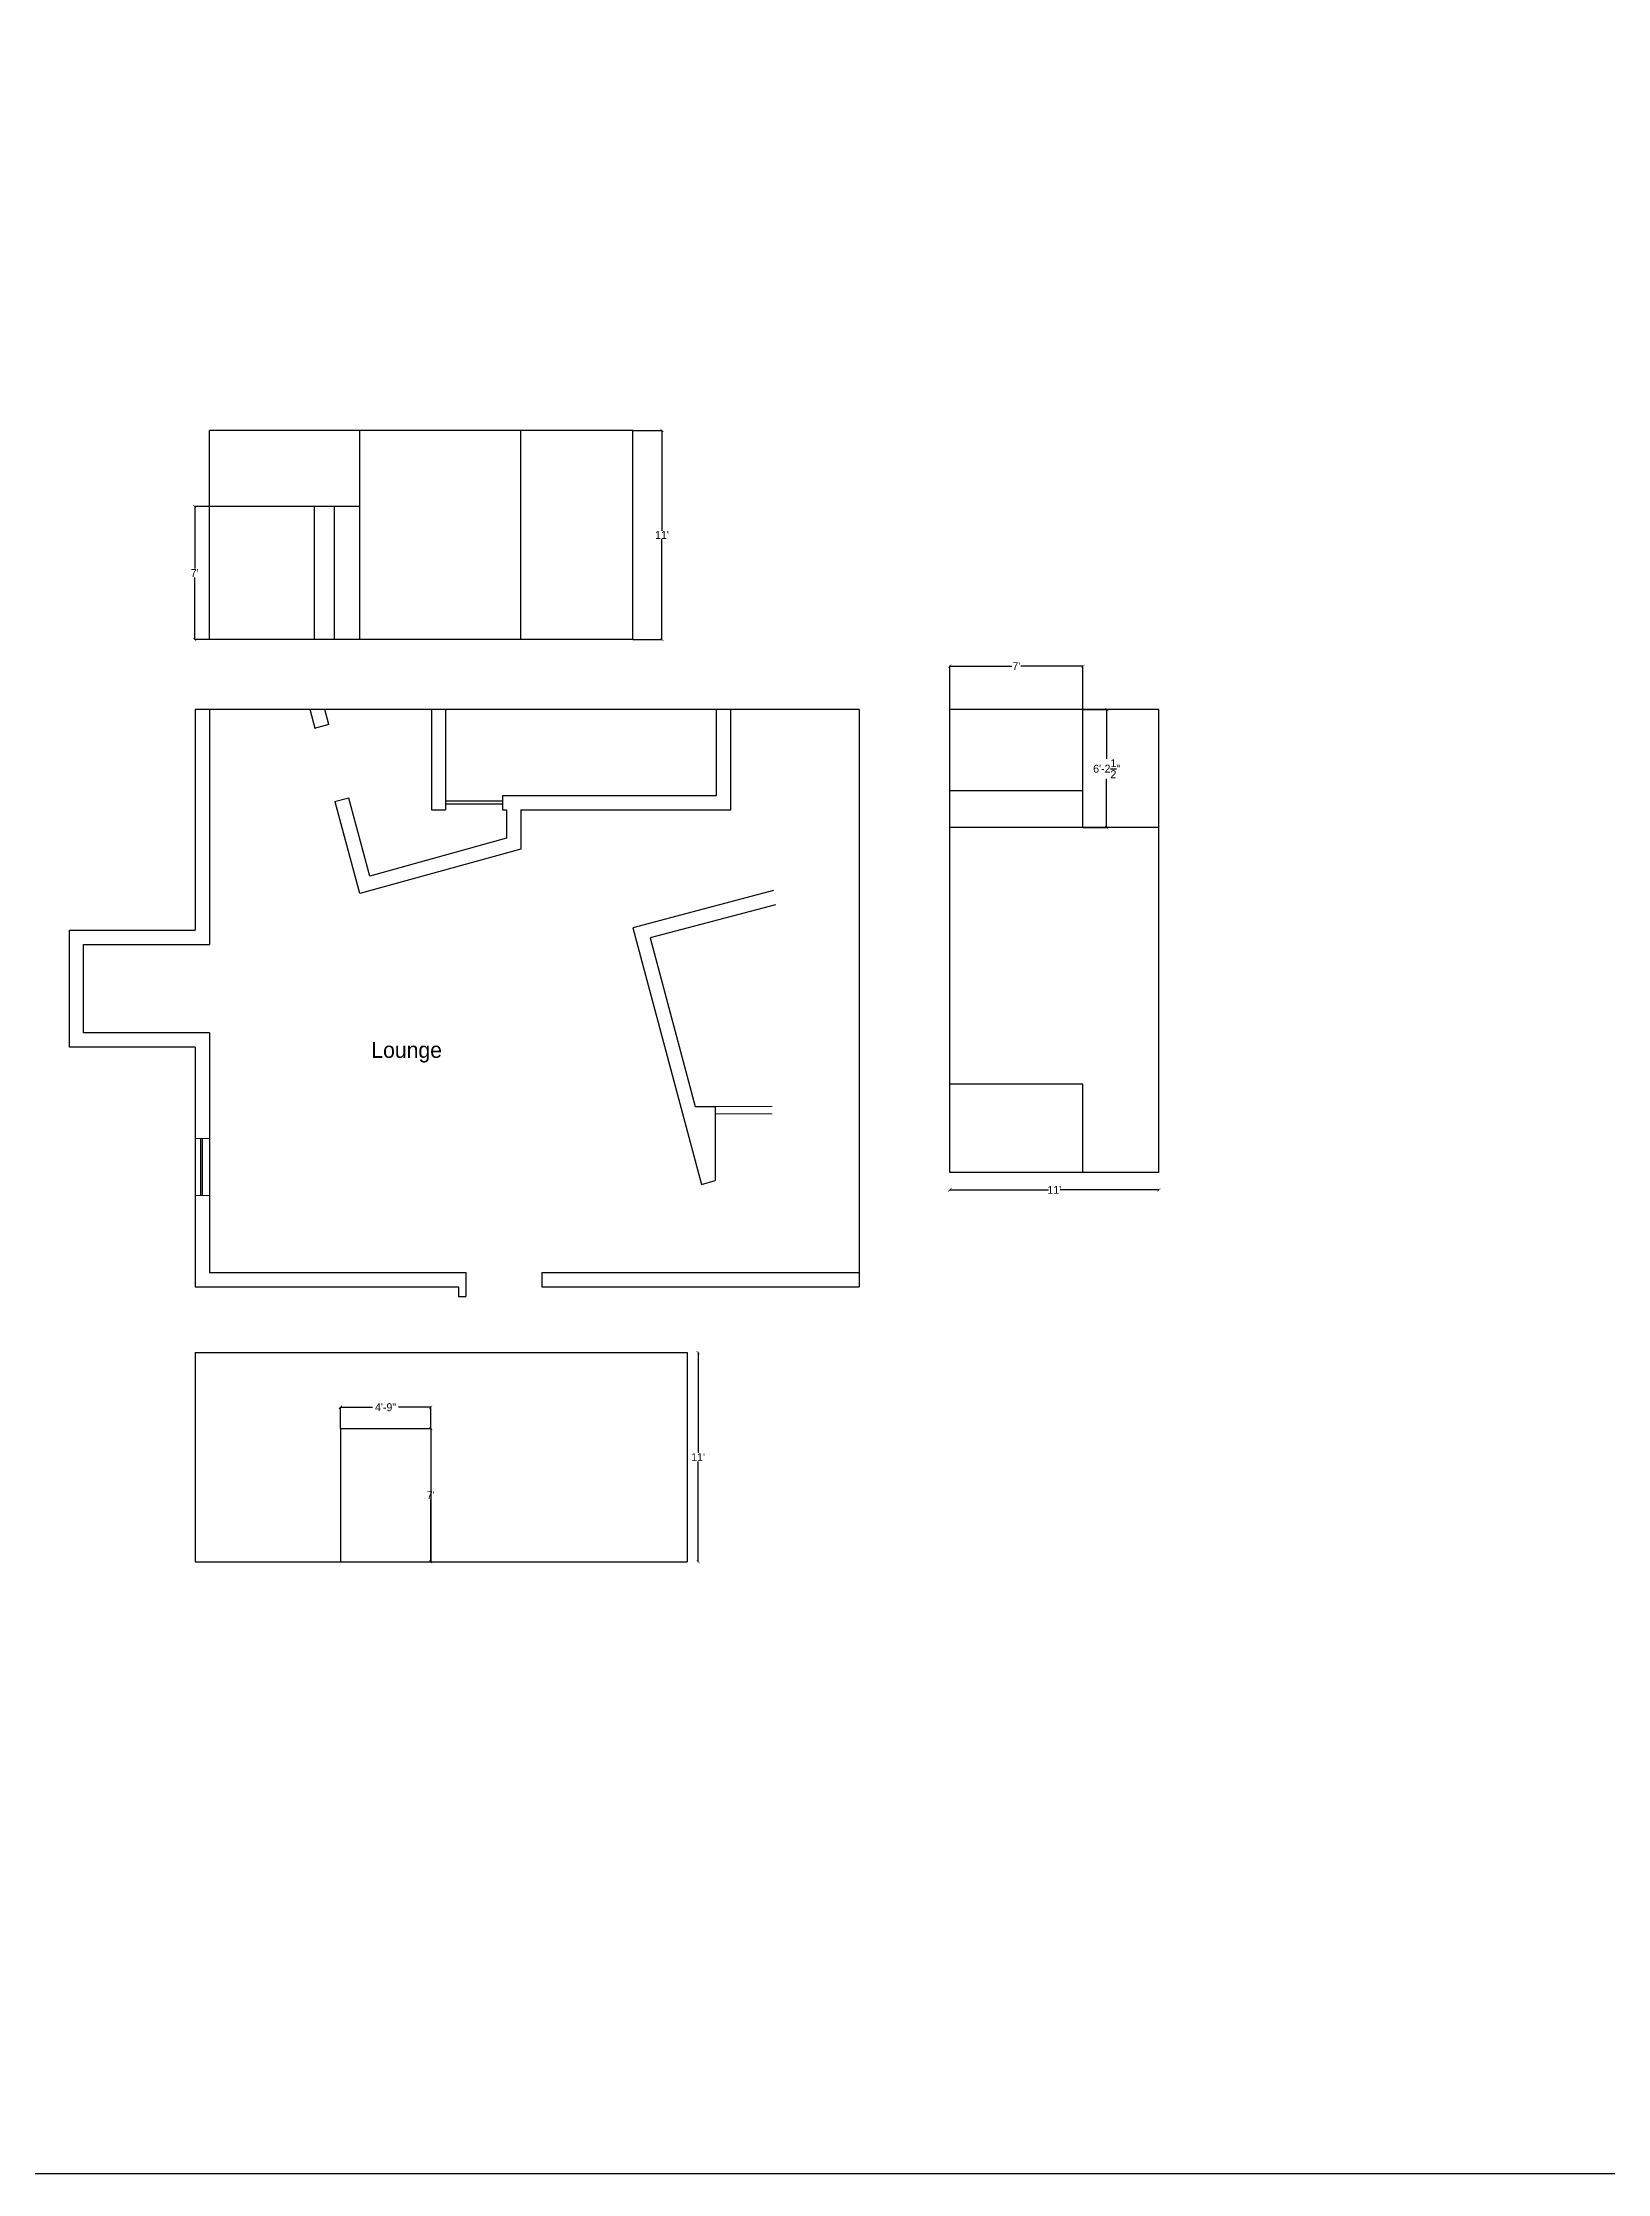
# Model space of a CAD drawing. Header units: inches. Extents: x -21847 to -712, y -8920 to 1030.
# Drawn here: x -11077 to -10090, y -1748 to -404 of the extents above; entities that cross this region are included whole.
import ezdxf

# ---------------------------------------------------------------- set-up
doc = ezdxf.new("R2010")
doc.units = ezdxf.units.IN
doc.header["$LTSCALE"] = 0.005
doc.header["$MEASUREMENT"] = 0
doc.header["$PDMODE"] = 67
doc.header["$PDSIZE"] = -1
doc.layers.add('3DJORDAN', color=100, linetype='Continuous', lineweight=13)
doc.layers.add('DIMENIONS-1', color=7, linetype='Continuous')
doc.layers.add('TEXT-1', color=3, linetype='Continuous')
doc.styles.add('COMIC SANS MS', font='comic.ttf', dxfattribs={"height": 5})
doc.dimstyles.new('COMIC SANS MS', dxfattribs={"dimtxt": 5, "dimasz": 2, "dimexe": 0.18, "dimexo": 0.0625, "dimgap": 0.09, "dimtad": 0, "dimtih": 1, "dimtoh": 1, "dimdec": 3, "dimzin": 0, "dimdsep": 46, "dimlunit": 4, "dimtxsty": 'COMIC SANS MS', "dimblk": 'ARCHTICK', "dimcen": 0.09, "dimclrd": 13, "dimclre": 13, "dimclrt": 3, "dimadec": 0, "dimazin": 0, "dimtfac": 1, "dimtdec": 3, "dimtofl": 0, "dimtmove": 0, "dimatfit": 3, "dimfxl": 1, "dimtolj": 1, "dimtzin": 0, "dimarcsym": 0})

# ---------------------------------------------------------------- blocks, each defined once
blk = doc.blocks.new('_ArchTick')
at = {"color": 0, "linetype": 'ByBlock', "const_width": 0.15}
blk.add_lwpolyline([(-0.5, -0.5), (0.5, 0.5)], dxfattribs=at)
blk = doc.blocks.new('*D92')
at = {"layer": 'Defpoints', "color": 0, "transparency": 16777216}
for p in [(-10972.2, -696.5), (-10981.5, -780.5), (-10972.2, -780.5)]:
    blk.add_point(p, dxfattribs=at)
at = {"layer": 'DIMENIONS-1', "color": 13, "lineweight": -2, "transparency": 16777216}
for p, q in [((-10972.3, -696.5), (-10981.7, -696.5)), ((-10981.5, -696.5), (-10981.5, -735.7)), ((-10981.5, -780.5), (-10981.5, -741.3)), ((-10972.3, -780.5), (-10981.7, -780.5))]:
    blk.add_line(p, q, dxfattribs=at)
at = {"layer": 'DIMENIONS-1', "color": 13, "lineweight": -2, "transparency": 16777216, "xscale": 2, "yscale": 2, "zscale": 2}
for p, rotation in [((-10981.5, -696.5), 90), ((-10981.5, -780.5), 270)]:
    blk.add_blockref('_ArchTick', p, dxfattribs=dict(at, rotation=rotation))
at = {"layer": 'DIMENIONS-1', "color": 3, "transparency": 16777216, "insert": (-10981.5, -738.5), "char_height": 5, "attachment_point": 5, "style": 'COMIC SANS MS'}
blk.add_mtext("\\A1;7'", dxfattribs=at)
blk = doc.blocks.new('*D93')
at = {"layer": 'Defpoints', "color": 0, "transparency": 16777216}
for p in [(-10705, -648.5), (-10705, -780.5), (-10686.5, -780.5)]:
    blk.add_point(p, dxfattribs=at)
at = {"layer": 'DIMENIONS-1', "color": 13, "lineweight": -2, "transparency": 16777216}
for p, q in [((-10704.9, -648.5), (-10686.3, -648.5)), ((-10686.5, -648.5), (-10686.5, -711.8)), ((-10686.5, -780.5), (-10686.5, -717.2)), ((-10704.9, -780.5), (-10686.3, -780.5))]:
    blk.add_line(p, q, dxfattribs=at)
at = {"layer": 'DIMENIONS-1', "color": 13, "lineweight": -2, "transparency": 16777216, "xscale": 2, "yscale": 2, "zscale": 2}
for p, rotation in [((-10686.5, -648.5), 90), ((-10686.5, -780.5), 270)]:
    blk.add_blockref('_ArchTick', p, dxfattribs=dict(at, rotation=rotation))
at = {"layer": 'DIMENIONS-1', "color": 3, "transparency": 16777216, "insert": (-10686.5, -714.5), "char_height": 5, "attachment_point": 5, "style": 'COMIC SANS MS'}
blk.add_mtext("\\A1;11'", dxfattribs=at)
blk = doc.blocks.new('*D97')
at = {"layer": 'Defpoints', "color": 0, "transparency": 16777216}
for p in [(-10832.5, -1265), (-10889.5, -1278.5), (-10832.5, -1278.5)]:
    blk.add_point(p, dxfattribs=at)
at = {"layer": 'DIMENIONS-1', "color": 13, "lineweight": -2, "transparency": 16777216}
for p, q in [((-10889.5, -1278.4), (-10889.5, -1264.8)), ((-10889.5, -1265), (-10869.2, -1265)), ((-10832.5, -1265), (-10852.8, -1265)), ((-10832.5, -1278.4), (-10832.5, -1264.8))]:
    blk.add_line(p, q, dxfattribs=at)
at = {"layer": 'DIMENIONS-1', "color": 13, "lineweight": -2, "transparency": 16777216, "xscale": 2, "yscale": 2, "zscale": 2, "rotation": 180}
blk.add_blockref('_ArchTick', (-10889.5, -1265), dxfattribs=at)
at = {"layer": 'DIMENIONS-1', "color": 13, "lineweight": -2, "transparency": 16777216, "xscale": 2, "yscale": 2, "zscale": 2}
blk.add_blockref('_ArchTick', (-10832.5, -1265), dxfattribs=at)
at = {"layer": 'DIMENIONS-1', "color": 3, "transparency": 16777216, "insert": (-10861, -1265), "char_height": 5, "attachment_point": 5, "style": 'COMIC SANS MS'}
blk.add_mtext('\\A1;4\'-9"', dxfattribs=at)
blk = doc.blocks.new('*D98')
at = {"layer": 'Defpoints', "color": 0, "transparency": 16777216}
for p in [(-10832.5, -1278.5), (-10832.5, -1362.5), (-10832.5, -1362.5)]:
    blk.add_point(p, dxfattribs=at)
at = {"layer": 'DIMENIONS-1', "color": 13, "lineweight": -2, "transparency": 16777216}
for p, q in [((-10832.6, -1278.5), (-10832.7, -1278.5)), ((-10832.5, -1278.5), (-10832.5, -1317.7)), ((-10832.5, -1362.5), (-10832.5, -1323.3)), ((-10832.6, -1362.5), (-10832.7, -1362.5))]:
    blk.add_line(p, q, dxfattribs=at)
at = {"layer": 'DIMENIONS-1', "color": 13, "lineweight": -2, "transparency": 16777216, "xscale": 2, "yscale": 2, "zscale": 2}
for p, rotation in [((-10832.5, -1278.5), 90), ((-10832.5, -1362.5), 270)]:
    blk.add_blockref('_ArchTick', p, dxfattribs=dict(at, rotation=rotation))
at = {"layer": 'DIMENIONS-1', "color": 3, "transparency": 16777216, "insert": (-10832.5, -1320.5), "char_height": 5, "attachment_point": 5, "style": 'COMIC SANS MS'}
blk.add_mtext("\\A1;7'", dxfattribs=at)
blk = doc.blocks.new('*D99')
at = {"layer": 'Defpoints', "color": 0, "transparency": 16777216}
for p in [(-10663.7, -1230.5), (-10663.7, -1362.5), (-10663.7, -1362.5)]:
    blk.add_point(p, dxfattribs=at)
at = {"layer": 'DIMENIONS-1', "color": 13, "lineweight": -2, "transparency": 16777216}
for p, q in [((-10663.7, -1230.5), (-10663.8, -1230.5)), ((-10663.7, -1230.5), (-10663.7, -1293.8)), ((-10663.7, -1362.5), (-10663.7, -1299.2)), ((-10663.7, -1362.5), (-10663.8, -1362.5))]:
    blk.add_line(p, q, dxfattribs=at)
at = {"layer": 'DIMENIONS-1', "color": 13, "lineweight": -2, "transparency": 16777216, "xscale": 2, "yscale": 2, "zscale": 2}
for p, rotation in [((-10663.7, -1230.5), 90), ((-10663.7, -1362.5), 270)]:
    blk.add_blockref('_ArchTick', p, dxfattribs=dict(at, rotation=rotation))
at = {"layer": 'DIMENIONS-1', "color": 3, "transparency": 16777216, "insert": (-10663.7, -1296.5), "char_height": 5, "attachment_point": 5, "style": 'COMIC SANS MS'}
blk.add_mtext("\\A1;11'", dxfattribs=at)
blk = doc.blocks.new('*D104')
at = {"layer": 'Defpoints', "color": 0, "transparency": 16777216}
for p in [(-10504.8, -797.3), (-10504.8, -824.7), (-10420.8, -824.7)]:
    blk.add_point(p, dxfattribs=at)
at = {"layer": 'DIMENIONS-1', "color": 13, "lineweight": -2, "transparency": 16777216}
for p, q in [((-10504.8, -824.7), (-10504.8, -797.1)), ((-10504.8, -797.3), (-10465.7, -797.3)), ((-10420.8, -797.3), (-10459.9, -797.3)), ((-10420.8, -824.7), (-10420.8, -797.1))]:
    blk.add_line(p, q, dxfattribs=at)
at = {"layer": 'DIMENIONS-1', "color": 13, "lineweight": -2, "transparency": 16777216, "xscale": 2, "yscale": 2, "zscale": 2, "rotation": 180}
blk.add_blockref('_ArchTick', (-10504.8, -797.3), dxfattribs=at)
at = {"layer": 'DIMENIONS-1', "color": 13, "lineweight": -2, "transparency": 16777216, "xscale": 2, "yscale": 2, "zscale": 2}
blk.add_blockref('_ArchTick', (-10420.8, -797.3), dxfattribs=at)
at = {"layer": 'DIMENIONS-1', "color": 3, "transparency": 16777216, "insert": (-10462.8, -797.3), "char_height": 5, "attachment_point": 5, "style": 'COMIC SANS MS'}
blk.add_mtext("\\A1;7'", dxfattribs=at)
blk = doc.blocks.new('*D105')
at = {"layer": 'Defpoints', "color": 0, "transparency": 16777216}
for p in [(-10420.8, -824.7), (-10420.8, -899.2), (-10405.8, -899.2)]:
    blk.add_point(p, dxfattribs=at)
at = {"layer": 'DIMENIONS-1', "color": 13, "lineweight": -2, "transparency": 16777216}
for p, q in [((-10420.8, -824.7), (-10405.6, -824.7)), ((-10405.8, -824.7), (-10405.8, -855.7)), ((-10405.8, -899.2), (-10405.8, -868.3)), ((-10420.8, -899.2), (-10405.6, -899.2))]:
    blk.add_line(p, q, dxfattribs=at)
at = {"layer": 'DIMENIONS-1', "color": 13, "lineweight": -2, "transparency": 16777216, "xscale": 2, "yscale": 2, "zscale": 2}
for p, rotation in [((-10405.8, -824.7), 90), ((-10405.8, -899.2), 270)]:
    blk.add_blockref('_ArchTick', p, dxfattribs=dict(at, rotation=rotation))
at = {"layer": 'DIMENIONS-1', "color": 3, "transparency": 16777216, "insert": (-10405.8, -862), "char_height": 5, "attachment_point": 5, "style": 'COMIC SANS MS'}
blk.add_mtext('\\A1;6\'-2{\\H1x;\\S1/2;}"', dxfattribs=at)
blk = doc.blocks.new('*D103')
at = {"layer": 'Defpoints', "color": 0, "transparency": 16777216}
for p in [(-10504.8, -1127.8), (-10504.8, -1127.8), (-10372.8, -1127.8)]:
    blk.add_point(p, dxfattribs=at)
at = {"layer": 'DIMENIONS-1', "color": 13, "lineweight": -2, "transparency": 16777216}
for p, q in [((-10504.8, -1127.8), (-10504.8, -1127.7)), ((-10504.8, -1127.8), (-10442.6, -1127.8)), ((-10372.8, -1127.8), (-10435.1, -1127.8)), ((-10372.8, -1127.8), (-10372.8, -1127.7))]:
    blk.add_line(p, q, dxfattribs=at)
at = {"layer": 'DIMENIONS-1', "color": 13, "lineweight": -2, "transparency": 16777216, "xscale": 2, "yscale": 2, "zscale": 2, "rotation": 180}
blk.add_blockref('_ArchTick', (-10504.8, -1127.8), dxfattribs=at)
at = {"layer": 'DIMENIONS-1', "color": 13, "lineweight": -2, "transparency": 16777216, "xscale": 2, "yscale": 2, "zscale": 2}
blk.add_blockref('_ArchTick', (-10372.8, -1127.8), dxfattribs=at)
at = {"layer": 'DIMENIONS-1', "color": 3, "transparency": 16777216, "insert": (-10438.8, -1127.8), "char_height": 5, "attachment_point": 5, "style": 'COMIC SANS MS'}
blk.add_mtext("\\A1;11'", dxfattribs=at)

msp = doc.modelspace()

# ---------------------------------------------------------------- linework, layer by layer
for p, q in [((-10972.2277, -780.5), (-10972.2277, -648.5)), ((-10704.9762, -648.5), (-10972.2277, -648.5)), ((-10877.2146, -780.5), (-10877.2146, -648.5)), ((-10775.6397, -780.5), (-10775.6397, -648.5)), ((-10704.9762, -780.5), (-10704.9762, -648.5)), ((-10877.2146, -696.5), (-10972.2277, -696.5)), ((-10905.9622, -696.5), (-10905.9622, -780.5)), ((-10893.1855, -780.5), (-10893.1855, -696.5)), ((-10704.9762, -780.5), (-10972.2277, -780.5)), ((-10981.2277, -824.7334), (-10981.2277, -963.9403)), ((-10562, -824.7334), (-10981.2277, -824.7334)), ((-10972.2277, -824.7334), (-10972.2277, -972.9403)), ((-10905.4352, -836.5879), (-10908.6442, -824.7334)), ((-10896.7598, -834.1923), (-10899.3203, -824.7334)), ((-10832.0731, -824.7334), (-10832.0731, -887.9441)), ((-10823.0731, -824.7334), (-10823.0731, -887.9441)), ((-10652.0731, -878.9441), (-10652.0731, -824.7334)), ((-10643.0731, -887.9441), (-10643.0731, -824.7334)), ((-10562, -824.7334), (-10562, -1189.0431)), ((-10372.8238, -824.7334), (-10504.8238, -824.7334)), ((-10504.8238, -1116.8325), (-10504.8238, -824.7334)), ((-10420.8238, -899.209), (-10420.8238, -824.7334)), ((-10372.8238, -1116.8325), (-10372.8238, -824.7334)), ((-10896.7598, -834.1923), (-10905.9622, -836.7334)), ((-10884.2173, -880.5252), (-10893.1855, -883.0017)), ((-10877.2146, -940.8371), (-10892.8927, -882.9209)), ((-10870.8909, -929.754), (-10884.2173, -880.5252)), ((-10787.0731, -882.4441), (-10823.0731, -882.4441)), ((-10787.0731, -884.4441), (-10823.0731, -884.4441)), ((-10787.0731, -878.9441), (-10787.0731, -887.9441)), ((-10787.0731, -878.9441), (-10652.0731, -878.9441)), ((-10504.8238, -875.69), (-10420.8238, -875.69)), ((-10832.0731, -887.9441), (-10823.0731, -887.9441)), ((-10787.0731, -887.9441), (-10784.6397, -887.9441)), ((-10784.6397, -887.9441), (-10784.6397, -905.9363)), ((-10775.6397, -887.9441), (-10643.0731, -887.9441)), ((-10775.6397, -887.9441), (-10775.6397, -912.7879)), ((-10372.8238, -899.209), (-10504.8238, -899.209)), ((-10775.6397, -912.7879), (-10877.2146, -940.8371)), ((-10784.6397, -905.9363), (-10870.9348, -929.7662)), ((-10616.0862, -938.9007), (-10704.9762, -962.4196)), ((-10614.9157, -947.9007), (-10693.9491, -968.8117)), ((-11060.6032, -1037.6951), (-11060.6032, -963.9403)), ((-11060.6032, -963.9403), (-10981.2277, -963.9403)), ((-10704.9762, -962.4196), (-10661.6546, -1124.3174)), ((-11051.6032, -1028.6951), (-11051.6032, -972.9403)), ((-11051.6032, -972.9403), (-10972.2277, -972.9403)), ((-10693.9491, -968.8117), (-10665.4637, -1075.265)), ((-10972.2277, -1028.6951), (-11051.6032, -1028.6951)), ((-10972.2277, -1028.6951), (-10972.2277, -1180.0431)), ((-10981.2277, -1037.6951), (-11060.6032, -1037.6951)), ((-10981.2277, -1037.6951), (-10981.2277, -1189.0431)), ((-10420.8238, -1061.1067), (-10504.8238, -1061.1067)), ((-10420.8238, -1116.8325), (-10420.8238, -1061.1067)), ((-10665.4637, -1075.265), (-10652.9651, -1075.265)), ((-10652.9651, -1075.265), (-10652.9651, -1121.9737)), ((-10977.7277, -1095.3691), (-10977.7277, -1131.3691)), ((-10976.7277, -1095.3691), (-10976.7277, -1131.3691)), ((-10661.6546, -1124.3174), (-10652.9651, -1121.9737)), ((-10372.8238, -1116.8325), (-10504.8238, -1116.8325)), ((-10972.2277, -1180.0431), (-10810.3831, -1180.0431)), ((-10810.3831, -1180.0431), (-10810.3831, -1195.0431)), ((-10762.3831, -1180.0431), (-10562, -1180.0431)), ((-10762.3831, -1180.0431), (-10762.3831, -1189.0431)), ((-10981.2277, -1189.0431), (-10820.8831, -1189.0431)), ((-10913.6587, -1189.0431), (-10814.8831, -1189.0431)), ((-10814.8831, -1189.0431), (-10814.8831, -1195.0431)), ((-10814.8831, -1195.0431), (-10810.3831, -1195.0431)), ((-10762.3831, -1189.0431), (-10753.3831, -1189.0431)), ((-10753.3831, -1189.0431), (-10562, -1189.0431)), ((-10981.2277, -1230.5), (-10981.2277, -1362.5)), ((-10981.2277, -1230.5), (-10670.6546, -1230.5)), ((-10670.6546, -1230.5), (-10670.6546, -1362.5)), ((-10889.4992, -1278.5), (-10889.4992, -1362.5)), ((-10889.4992, -1278.5), (-10832.4992, -1278.5)), ((-10832.4992, -1278.5), (-10832.4992, -1362.5)), ((-10981.2277, -1362.5), (-10670.6546, -1362.5))]:
    msp.add_line(p, q)
msp.add_lwpolyline([(-5992.5, -376), (-12755.5, -376), (-12755.5, -1748.5), (-5992.5, -1748.5)], close=True)
at = {"layer": '3DJORDAN'}
for p, q in [((-10616.9651, -1075.265), (-10652.9651, -1075.265)), ((-10616.9651, -1079.765), (-10652.9651, -1079.765)), ((-10981.2277, -1095.3691), (-10972.2277, -1095.3691)), ((-10981.2277, -1131.3691), (-10972.2277, -1131.3691))]:
    msp.add_line(p, q, dxfattribs=at)

# ---------------------------------------------------------------- texts
at = {"layer": 'TEXT-1', "insert": (-10870, -1034.5), "char_height": 10, "attachment_point": 1, "style": 'COMIC SANS MS'}
msp.add_mtext_dynamic_manual_height_columns('Lounge', width=85, gutter_width=50, heights=[0], dxfattribs=at)

# ---------------------------------------------------------------- dimensions: what is measured, and where the dimension line sits
at = {"layer": 'DIMENIONS-1'}
for base, p1, p2, angle, picture, middle in [((-10686.5, -780.5), (-10704.9762, -648.5), (-10704.9762, -780.5), 90, '*D93', (-10686.5, -714.5)), ((-10981.5, -780.5), (-10972.2277, -696.5), (-10972.2277, -780.5), 90, '*D92', (-10981.5, -738.5)), ((-10405.8238, -899.209), (-10420.8238, -824.7334), (-10420.8238, -899.209), 270, '*D105', (-10405.8238, -861.9712)), ((-10663.6546, -1362.5), (-10663.6546, -1230.5), (-10663.6546, -1362.5), 90, '*D99', (-10663.6546, -1296.5)), ((-10832.4992, -1362.5), (-10832.4992, -1278.5), (-10832.4992, -1362.5), 90, '*D98', (-10832.4992, -1320.5))]:
    dim = msp.add_linear_dim(base=base, p1=p1, p2=p2, angle=angle, dimstyle='COMIC SANS MS', override={"dimtfillclr": 2}, dxfattribs=at)
    dim.commit()
    dim.dimension.update_dxf_attribs({"geometry": picture, "text_midpoint": middle})
for base, p1, p2, picture, middle in [((-10504.8238, -797.3239), (-10420.8238, -824.7334), (-10504.8238, -824.7334), '*D104', (-10462.8238, -797.3239)), ((-10504.8238, -1127.8325), (-10372.8238, -1127.8325), (-10504.8238, -1127.8325), '*D103', (-10438.8238, -1127.8325)), ((-10832.4992, -1265), (-10889.4992, -1278.5), (-10832.4992, -1278.5), '*D97', (-10860.9992, -1265))]:
    dim = msp.add_linear_dim(base=base, p1=p1, p2=p2, dimstyle='COMIC SANS MS', override={"dimtfillclr": 2}, dxfattribs=at)
    dim.commit()
    dim.dimension.update_dxf_attribs({"geometry": picture, "text_midpoint": middle})

doc.saveas('drawing.dxf')
